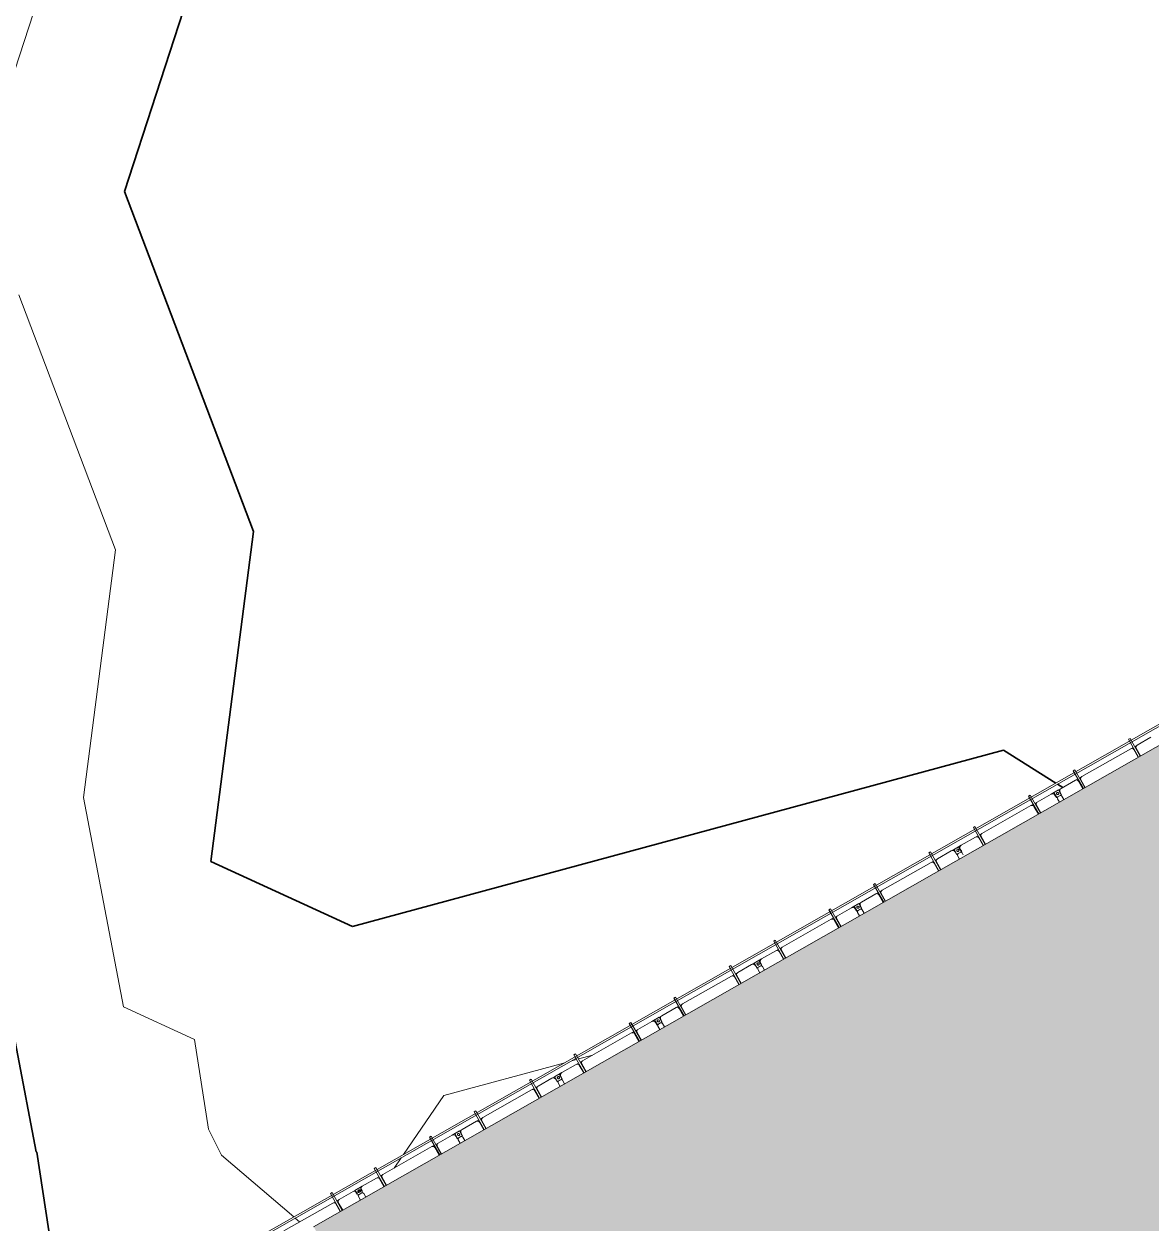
# Model space of a CAD drawing. Header units: millimetres. Extents: x -861324 to 439029, y -308065 to 694685.
# Drawn here: x -220488 to -195868, y 39346 to 65552 of the extents above; entities that cross this region are included whole.
import ezdxf

# ---------------------------------------------------------------- set-up
doc = ezdxf.new("R2010")
doc.units = ezdxf.units.MM
for name, color, linetype, lineweight in [('A-DETL-GENF', 92, 'Continuous', 9), ('A-DETL-THIN', 151, 'Continuous', 9), ('A-GENM', 13, 'Continuous', 9), ('C-TOPO-MAJR', 7, 'Continuous', 35), ('C-TOPO-MINR', 7, 'Continuous', 9), ('S-BEAM', 12, 'Continuous', 9)]:
    doc.layers.add(name, color=color, linetype=linetype, lineweight=lineweight)

# ---------------------------------------------------------------- blocks, each defined once
blk = doc.blocks.new('Dai phao do pin - DẢI PHAO ĐỠ PIN-12011-BỐ TRÍ BÈ PIN HỒ BẢN MÒNG')
at = {"layer": 'A-GENM', "color": 7}
for p, q in [((49470, -192), (49470, 0)), ((49530, 0), (49530, -192)), ((50860, -192), (50860, 0)), ((50920, 0), (50920, -192)), ((51398, 0), (51398, -88)), ((51512, -88), (51512, 0)), ((51980, -192), (51980, 0)), ((52040, 0), (52040, -192)), ((53370, -192), (53370, 0)), ((53430, 0), (53430, -192)), ((54022, -88), (54022, 0)), ((54490, -192), (54490, 0)), ((54550, 0), (54550, -192)), ((55880, -192), (55880, 0)), ((55940, 0), (55940, -192)), ((56418, 0), (56418, -88)), ((56532, -88), (56532, 0)), ((57000, -192), (57000, 0)), ((57060, 0), (57060, -192)), ((58390, -192), (58390, 0)), ((58450, 0), (58450, -192)), ((58928, 0), (58928, -88)), ((59042, -88), (59042, 0)), ((59510, -192), (59510, 0)), ((59570, 0), (59570, -192)), ((60900, -192), (60900, 0)), ((60960, 0), (60960, -192)), ((61438, 0), (61438, -88)), ((61552, -88), (61552, 0)), ((62020, -192), (62020, 0)), ((62080, 0), (62080, -192)), ((63410, -192), (63410, 0)), ((63470, 0), (63470, -192)), ((63948, 0), (63948, -88)), ((64062, -88), (64062, 0)), ((64530, -192), (64530, 0)), ((64590, 0), (64590, -192)), ((65920, -192), (65920, 0)), ((65980, 0), (65980, -192)), ((66458, 0), (66458, -88)), ((66572, -88), (66572, 0)), ((67040, -192), (67040, 0)), ((67100, 0), (67100, -192)), ((68430, -192), (68430, 0)), ((68490, 0), (68490, -192)), ((69082, -88), (69082, 0)), ((49070, -242), (49420, -242)), ((49479, -242), (49420, -242)), ((49580, -242), (49519, -242)), ((49580, -242), (50810, -242)), ((50869, -242), (50810, -242)), ((50970, -242), (50909, -242)), ((50970, -242), (51330, -242)), ((51390, -182), (51390, -118)), ((51390, -118), (51482, -118)), ((51428, -118), (51520, -118)), ((51520, -118), (51520, -182)), ((51580, -242), (51930, -242)), ((51989, -242), (51930, -242)), ((52090, -242), (52029, -242)), ((52090, -242), (53320, -242)), ((53379, -242), (53320, -242)), ((53480, -242), (53419, -242)), ((53480, -242), (53840, -242)), ((53900, -182), (53900, -118)), ((53900, -118), (53992, -118)), ((53908, -41), (53908, -88)), ((53938, -118), (54030, -118)), ((54030, -118), (54030, -182)), ((54090, -242), (54440, -242)), ((54499, -242), (54440, -242)), ((54600, -242), (54539, -242)), ((54600, -242), (55830, -242)), ((55889, -242), (55830, -242)), ((55990, -242), (55929, -242)), ((55990, -242), (56350, -242)), ((56410, -182), (56410, -118)), ((56410, -118), (56502, -118)), ((56448, -118), (56540, -118)), ((56540, -118), (56540, -182)), ((56600, -242), (56950, -242)), ((57009, -242), (56950, -242)), ((57110, -242), (57049, -242)), ((57110, -242), (58340, -242)), ((58399, -242), (58340, -242)), ((58500, -242), (58439, -242)), ((58500, -242), (58860, -242)), ((58920, -182), (58920, -118)), ((58920, -118), (59012, -118)), ((58958, -118), (59050, -118)), ((59050, -118), (59050, -182)), ((59110, -242), (59460, -242)), ((59519, -242), (59460, -242)), ((59620, -242), (59559, -242)), ((59620, -242), (60850, -242)), ((60909, -242), (60850, -242)), ((61010, -242), (60949, -242)), ((61010, -242), (61370, -242)), ((61430, -182), (61430, -118)), ((61430, -118), (61522, -118)), ((61468, -118), (61560, -118)), ((61560, -118), (61560, -182)), ((61620, -242), (61970, -242)), ((62029, -242), (61970, -242)), ((62130, -242), (62069, -242)), ((62130, -242), (63360, -242)), ((63419, -242), (63360, -242)), ((63520, -242), (63459, -242)), ((63520, -242), (63880, -242)), ((63940, -182), (63940, -118)), ((63940, -118), (64032, -118)), ((63978, -118), (64070, -118)), ((64070, -118), (64070, -182)), ((64130, -242), (64480, -242)), ((64539, -242), (64480, -242)), ((64640, -242), (64579, -242)), ((64640, -242), (65870, -242)), ((65929, -242), (65870, -242)), ((66030, -242), (65969, -242)), ((66030, -242), (66390, -242)), ((66450, -182), (66450, -118)), ((66450, -118), (66542, -118)), ((66488, -118), (66580, -118)), ((66580, -118), (66580, -182)), ((66640, -242), (66990, -242)), ((67049, -242), (66990, -242)), ((67150, -242), (67089, -242)), ((67150, -242), (68380, -242)), ((68439, -242), (68380, -242)), ((68540, -242), (68479, -242)), ((68540, -242), (68900, -242)), ((68960, -182), (68960, -118)), ((68960, -118), (69052, -118))]:
    blk.add_line(p, q, dxfattribs=at)
at = {"layer": 'A-GENM', "color": 9}
for p, q in [((49479, -242), (49420, -242)), ((49580, -242), (49519, -242)), ((50869, -242), (50810, -242)), ((50970, -242), (50909, -242)), ((51512, -242), (51330, -242)), ((51330, -242), (51512, -242)), ((51482, -118), (51390, -118)), ((51390, -118), (51390, -182)), ((51482, -118), (51390, -118)), ((51390, -118), (51482, -118)), ((51390, -118), (51390, -182)), ((51390, -182), (51390, -118)), ((51398, -242), (51398, -116)), ((51398, -116), (51398, -242)), ((51580, -242), (51398, -242)), ((51398, -242), (51580, -242)), ((51520, -118), (51428, -118)), ((51520, -118), (51428, -118)), ((51428, -118), (51520, -118)), ((51512, -116), (51512, -242)), ((51512, -242), (51512, -116)), ((51520, -182), (51520, -118)), ((51520, -182), (51520, -118)), ((51520, -118), (51520, -182)), ((51989, -242), (51930, -242)), ((52090, -242), (52029, -242)), ((53379, -242), (53320, -242)), ((53480, -242), (53419, -242)), ((54022, -242), (53840, -242)), ((53840, -242), (54022, -242)), ((53992, -118), (53900, -118)), ((53900, -118), (53900, -182)), ((53992, -118), (53900, -118)), ((53900, -118), (53992, -118)), ((53900, -118), (53900, -182)), ((53900, -182), (53900, -118)), ((53908, -242), (53908, -116)), ((53908, -116), (53908, -242)), ((54090, -242), (53908, -242)), ((53908, -242), (54090, -242)), ((54030, -118), (53938, -118)), ((54030, -118), (53938, -118)), ((53938, -118), (54030, -118)), ((54022, -116), (54022, -242)), ((54022, -242), (54022, -116)), ((54030, -182), (54030, -118)), ((54030, -182), (54030, -118)), ((54030, -118), (54030, -182)), ((54499, -242), (54440, -242)), ((54600, -242), (54539, -242)), ((55889, -242), (55830, -242)), ((55990, -242), (55929, -242)), ((56532, -242), (56350, -242)), ((56350, -242), (56532, -242)), ((56502, -118), (56410, -118)), ((56410, -118), (56410, -182)), ((56502, -118), (56410, -118)), ((56410, -118), (56502, -118)), ((56410, -118), (56410, -182)), ((56410, -182), (56410, -118)), ((56418, -242), (56418, -116)), ((56418, -116), (56418, -242)), ((56600, -242), (56418, -242)), ((56418, -242), (56600, -242)), ((56540, -118), (56448, -118)), ((56540, -118), (56448, -118)), ((56448, -118), (56540, -118)), ((56532, -116), (56532, -242)), ((56532, -242), (56532, -116)), ((56540, -182), (56540, -118)), ((56540, -182), (56540, -118)), ((56540, -118), (56540, -182)), ((57009, -242), (56950, -242)), ((57110, -242), (57049, -242)), ((58399, -242), (58340, -242)), ((58500, -242), (58439, -242)), ((59042, -242), (58860, -242)), ((58860, -242), (59042, -242)), ((59012, -118), (58920, -118)), ((58920, -118), (58920, -182)), ((59012, -118), (58920, -118)), ((58920, -118), (59012, -118)), ((58920, -118), (58920, -182)), ((58920, -182), (58920, -118)), ((58928, -242), (58928, -116)), ((58928, -116), (58928, -242)), ((59110, -242), (58928, -242)), ((58928, -242), (59110, -242)), ((59050, -118), (58958, -118)), ((59050, -118), (58958, -118)), ((58958, -118), (59050, -118)), ((59042, -116), (59042, -242)), ((59042, -242), (59042, -116)), ((59050, -182), (59050, -118)), ((59050, -182), (59050, -118)), ((59050, -118), (59050, -182)), ((59519, -242), (59460, -242)), ((59620, -242), (59559, -242)), ((60909, -242), (60850, -242)), ((61010, -242), (60949, -242)), ((61552, -242), (61370, -242)), ((61370, -242), (61552, -242)), ((61522, -118), (61430, -118)), ((61430, -118), (61430, -182)), ((61522, -118), (61430, -118)), ((61430, -118), (61522, -118)), ((61430, -118), (61430, -182)), ((61430, -182), (61430, -118)), ((61438, -242), (61438, -116)), ((61438, -116), (61438, -242)), ((61620, -242), (61438, -242)), ((61438, -242), (61620, -242)), ((61560, -118), (61468, -118)), ((61560, -118), (61468, -118)), ((61468, -118), (61560, -118)), ((61552, -116), (61552, -242)), ((61552, -242), (61552, -116)), ((61560, -182), (61560, -118)), ((61560, -182), (61560, -118)), ((61560, -118), (61560, -182)), ((62029, -242), (61970, -242)), ((62130, -242), (62069, -242)), ((63419, -242), (63360, -242)), ((63520, -242), (63459, -242)), ((64062, -242), (63880, -242)), ((63880, -242), (64062, -242)), ((64032, -118), (63940, -118)), ((64032, -118), (63940, -118)), ((63940, -118), (64032, -118)), ((63940, -119), (63940, -182)), ((63940, -119), (63940, -182)), ((63940, -182), (63940, -119)), ((63948, -242), (63948, -124)), ((63948, -124), (63948, -242)), ((64130, -242), (63948, -242)), ((63948, -242), (64130, -242)), ((64070, -118), (63978, -118)), ((64070, -118), (63978, -118)), ((63978, -118), (64070, -118)), ((64062, -116), (64062, -242)), ((64062, -242), (64062, -116)), ((64070, -182), (64070, -118)), ((64070, -182), (64070, -118)), ((64070, -118), (64070, -182)), ((64539, -242), (64480, -242)), ((64640, -242), (64579, -242)), ((65929, -242), (65870, -242)), ((66030, -242), (65969, -242)), ((66572, -242), (66390, -242)), ((66390, -242), (66572, -242)), ((66542, -118), (66450, -118)), ((66450, -118), (66450, -182)), ((66542, -118), (66450, -118)), ((66450, -118), (66542, -118)), ((66450, -118), (66450, -182)), ((66450, -182), (66450, -118)), ((66458, -242), (66458, -116)), ((66458, -116), (66458, -242)), ((66640, -242), (66458, -242)), ((66458, -242), (66640, -242)), ((66580, -118), (66488, -118)), ((66580, -118), (66488, -118)), ((66488, -118), (66580, -118)), ((66572, -116), (66572, -242)), ((66572, -242), (66572, -116)), ((66580, -182), (66580, -118)), ((66580, -182), (66580, -118)), ((66580, -118), (66580, -182)), ((67049, -242), (66990, -242)), ((67150, -242), (67089, -242)), ((68439, -242), (68380, -242)), ((68540, -242), (68479, -242)), ((69082, -242), (68900, -242)), ((68900, -242), (69082, -242)), ((69052, -118), (68960, -118)), ((68960, -118), (68960, -182)), ((69052, -118), (68960, -118)), ((68960, -118), (69052, -118)), ((68960, -118), (68960, -182)), ((68960, -182), (68960, -118)), ((69082, -143), (69082, -242)), ((69082, -242), (69082, -143))]:
    blk.add_line(p, q, dxfattribs=at)
at = {"layer": 'A-GENM', "color": 7}
for centre, radius, start, end in [((49420, -192), 50, 270, 0), ((49420, -192), 50, 300, 0), ((49580, -192), 50, 180, 270), ((49580, -192), 50, 210, 270), ((50810, -192), 50, 270, 0), ((50810, -192), 50, 300, 0), ((50970, -192), 50, 180, 270), ((50970, -192), 50, 210, 270), ((51330, -182), 60, 270, 360), ((51428, -88), 30, 180, 270), ((51482, -88), 30, 270, 0), ((51580, -182), 60, 180, 270), ((51930, -192), 50, 270, 0), ((51930, -192), 50, 300, 0), ((52090, -192), 50, 180, 270), ((52090, -192), 50, 210, 270), ((53320, -192), 50, 270, 0), ((53320, -192), 50, 300, 0), ((53480, -192), 50, 180, 270), ((53480, -192), 50, 210, 270), ((53840, -182), 60, 270, 360), ((53938, -88), 30, 180, 270), ((53992, -88), 30, 270, 0), ((54090, -182), 60, 180, 270), ((54440, -192), 50, 270, 0), ((54440, -192), 50, 300, 0), ((54600, -192), 50, 180, 270), ((54600, -192), 50, 210, 270), ((55830, -192), 50, 270, 0), ((55830, -192), 50, 300, 0), ((55990, -192), 50, 180, 270), ((55990, -192), 50, 210, 270), ((56350, -182), 60, 270, 360), ((56448, -88), 30, 180, 270), ((56502, -88), 30, 270, 0), ((56600, -182), 60, 180, 270), ((56950, -192), 50, 270, 0), ((56950, -192), 50, 300, 0), ((57110, -192), 50, 180, 270), ((57110, -192), 50, 210, 270), ((58340, -192), 50, 270, 0), ((58340, -192), 50, 300, 0), ((58500, -192), 50, 180, 270), ((58500, -192), 50, 210, 270), ((58860, -182), 60, 270, 360), ((58958, -88), 30, 180, 270), ((59012, -88), 30, 270, 0), ((59110, -182), 60, 180, 270), ((59460, -192), 50, 270, 0), ((59460, -192), 50, 300, 0), ((59620, -192), 50, 180, 270), ((59620, -192), 50, 210, 270), ((60850, -192), 50, 270, 0), ((60850, -192), 50, 300, 0), ((61010, -192), 50, 180, 270), ((61010, -192), 50, 210, 270), ((61370, -182), 60, 270, 360), ((61468, -88), 30, 180, 270), ((61522, -88), 30, 270, 0), ((61620, -182), 60, 180, 270), ((61970, -192), 50, 270, 0), ((61970, -192), 50, 300, 0), ((62130, -192), 50, 180, 270), ((62130, -192), 50, 210, 270), ((63360, -192), 50, 270, 0), ((63360, -192), 50, 300, 0), ((63520, -192), 50, 180, 270), ((63520, -192), 50, 210, 270), ((63880, -182), 60, 270, 360), ((63978, -88), 30, 180, 270), ((64032, -88), 30, 270, 0), ((64130, -182), 60, 180, 270), ((64480, -192), 50, 270, 0), ((64480, -192), 50, 300, 0), ((64640, -192), 50, 180, 270), ((64640, -192), 50, 210, 270), ((65870, -192), 50, 270, 0), ((65870, -192), 50, 300, 0), ((66030, -192), 50, 180, 270), ((66030, -192), 50, 210, 270), ((66390, -182), 60, 270, 360), ((66488, -88), 30, 180, 270), ((66542, -88), 30, 270, 0), ((66640, -182), 60, 180, 270), ((66990, -192), 50, 270, 0), ((66990, -192), 50, 300, 0), ((67150, -192), 50, 180, 270), ((67150, -192), 50, 210, 270), ((68380, -192), 50, 270, 0), ((68380, -192), 50, 300, 0), ((68540, -192), 50, 180, 270), ((68540, -192), 50, 210, 270), ((68900, -182), 60, 270, 360), ((69052, -88), 30, 270, 0)]:
    blk.add_arc(centre, radius, start, end, dxfattribs=at)
at = {"layer": 'A-GENM', "color": 9}
for centre, radius, start, end in [((51330, -182), 60, 270, 0), ((51330, -182), 60, 270, 0), ((51330, -182), 60, 270, 360), ((51449, -183), 25, 0, 180), ((51449, -183), 25, 360, 180), ((51449, -183), 25, 180, 0), ((51449, -183), 25, 180, 360), ((51451, -183), 25, 360, 180), ((51451, -183), 25, 0, 180), ((51451, -183), 25, 180, 360), ((51451, -183), 25, 180, 360), ((51580, -182), 60, 180, 270), ((51580, -182), 60, 180, 270), ((51580, -182), 60, 180, 270), ((53840, -182), 60, 270, 0), ((53840, -182), 60, 270, 0), ((53840, -182), 60, 270, 360), ((53959, -183), 25, 0, 180), ((53959, -183), 25, 360, 180), ((53959, -183), 25, 180, 0), ((53959, -183), 25, 180, 360), ((53961, -183), 25, 0, 180), ((53961, -183), 25, 0, 180), ((53961, -183), 25, 180, 360), ((53961, -183), 25, 180, 360), ((54090, -182), 60, 180, 270), ((54090, -182), 60, 180, 270), ((54090, -182), 60, 180, 270), ((56350, -182), 60, 270, 0), ((56350, -182), 60, 270, 0), ((56350, -182), 60, 270, 360), ((56469, -183), 25, 0, 180), ((56469, -183), 25, 360, 180), ((56469, -183), 25, 180, 0), ((56469, -183), 25, 180, 360), ((56471, -183), 25, 0, 180), ((56471, -183), 25, 0, 180), ((56471, -183), 25, 180, 360), ((56471, -183), 25, 180, 360), ((56600, -182), 60, 180, 270), ((56600, -182), 60, 180, 270), ((56600, -182), 60, 180, 270), ((58860, -182), 60, 270, 0), ((58860, -182), 60, 270, 0), ((58860, -182), 60, 270, 360), ((58979, -183), 25, 0, 180), ((58979, -183), 25, 360, 180), ((58979, -183), 25, 180, 0), ((58979, -183), 25, 180, 360), ((58981, -183), 25, 0, 180), ((58981, -183), 25, 0, 180), ((58981, -183), 25, 180, 360), ((58981, -183), 25, 180, 360), ((59110, -182), 60, 180, 270), ((59110, -182), 60, 180, 270), ((59110, -182), 60, 180, 270), ((61370, -182), 60, 270, 360), ((61370, -182), 60, 270, 360), ((61370, -182), 60, 270, 360), ((61489, -183), 25, 0, 180), ((61489, -183), 25, 360, 180), ((61489, -183), 25, 180, 0), ((61489, -183), 25, 180, 360), ((61491, -183), 25, 0, 180), ((61491, -183), 25, 0, 180), ((61491, -183), 25, 180, 360), ((61491, -183), 25, 180, 360), ((61620, -182), 60, 180, 270), ((61620, -182), 60, 180, 270), ((61620, -182), 60, 180, 270), ((63880, -182), 60, 270, 360), ((63880, -182), 60, 270, 360), ((63880, -182), 60, 270, 360), ((63999, -183), 25, 0, 180), ((63999, -183), 25, 360, 180), ((63999, -183), 25, 180, 0), ((63999, -183), 25, 180, 360), ((64001, -183), 25, 360, 180), ((64001, -183), 25, 0, 180), ((64001, -183), 25, 180, 360), ((64001, -183), 25, 180, 360), ((64130, -182), 60, 180, 270), ((64130, -182), 60, 180, 270), ((64130, -182), 60, 180, 270), ((66390, -182), 60, 270, 0), ((66390, -182), 60, 270, 0), ((66390, -182), 60, 270, 360), ((66509, -183), 25, 0, 180), ((66509, -183), 25, 360, 180), ((66509, -183), 25, 180, 0), ((66509, -183), 25, 180, 360), ((66511, -183), 25, 0, 180), ((66511, -183), 25, 0, 180), ((66511, -183), 25, 180, 360), ((66511, -183), 25, 180, 360), ((66640, -182), 60, 180, 270), ((66640, -182), 60, 180, 270), ((66640, -182), 60, 180, 270), ((68900, -182), 60, 270, 0), ((68900, -182), 60, 270, 0), ((68900, -182), 60, 270, 360), ((69019, -183), 25, 0, 180), ((69019, -183), 25, 360, 180), ((69019, -183), 25, 180, 0), ((69019, -183), 25, 180, 360)]:
    blk.add_arc(centre, radius, start, end, dxfattribs=at)
blk = doc.blocks.new('Dầm C52 - Hộp 40x60-18730-BỐ TRÍ BÈ PIN HỒ BẢN MÒNG')
at = {"layer": 'S-BEAM', "color": 7}
for p, q in [((-37711, 20), (37711, 20)), ((37711, -20), (-37711, -20))]:
    blk.add_line(p, q, dxfattribs=at)
blk = doc.blocks.new('Dải phao đi lại kèm đỡ invester - DẢI PHAO ĐI LẠI-14853-BỐ TRÍ BÈ PIN HỒ BẢN MÒNG')
at = {"layer": 'A-GENM', "color": 9}
for p, q in [((-242, 1312), (-143, 1312)), ((-242, 1130), (-242, 1312)), ((-242, 1312), (-242, 1130)), ((-143, 1312), (-242, 1312)), ((-182, 1190), (-118, 1190)), ((-182, 1190), (-118, 1190)), ((-118, 1190), (-182, 1190)), ((-118, 1190), (-118, 1282)), ((-118, 1190), (-118, 1282)), ((-118, 1282), (-118, 1190)), ((-242, 718), (-242, 780)), ((-242, 620), (-242, 678))]:
    blk.add_line(p, q, dxfattribs=at)
at = {"layer": 'A-GENM', "color": 7}
for p, q in [((0, 1312), (-88, 1312)), ((-242, 1130), (-242, 780)), ((-118, 1190), (-182, 1190)), ((-118, 1282), (-118, 1190)), ((-242, 718), (-242, 780)), ((-242, 620), (-242, 678)), ((-242, 620), (-242, -610)), ((-192, 730), (0, 730)), ((0, 670), (-192, 670))]:
    blk.add_line(p, q, dxfattribs=at)
for centre, radius, start, end in [((-88, 1282), 30, 90, 180), ((-182, 1130), 60, 90, 180), ((-192, 780), 50, 180, 270), ((-192, 620), 50, 90, 180), ((-192, 620), 50, 120, 180), ((-192, 780), 50, 210, 270)]:
    blk.add_arc(centre, radius, start, end, dxfattribs=at)
at = {"layer": 'A-GENM', "color": 9}
for centre, radius, start, end in [((-182, 1130), 60, 90, 180), ((-182, 1130), 60, 90, 180), ((-182, 1130), 60, 90, 180), ((-183, 1259), 25, 90, 270), ((-183, 1259), 25, 90, 270), ((-183, 1259), 25, 270, 90), ((-183, 1259), 25, 270, 90)]:
    blk.add_arc(centre, radius, start, end, dxfattribs=at)
blk = doc.blocks.new('Dầm C52 - Dầm C52-V129-BỐ TRÍ BÈ PIN HỒ BẢN MÒNG')
at = {"layer": 'S-BEAM', "color": 7}
for p, q in [((74025, 20), (74474, 20)), ((74474, 20), (74474, -20)), ((74474, -20), (74025, -20))]:
    blk.add_line(p, q, dxfattribs=at)
blk = doc.blocks.new('Dầm C52 - Dầm C52-18782-BỐ TRÍ BÈ PIN HỒ BẢN MÒNG')
at = {"layer": 'S-BEAM', "color": 7}
for p, q in [((74025, 20), (74474, 20)), ((74474, 20), (74474, -20)), ((74474, -20), (74025, -20))]:
    blk.add_line(p, q, dxfattribs=at)
blk = doc.blocks.new('Dầm C52 - Dầm C52-V130-BỐ TRÍ BÈ PIN HỒ BẢN MÒNG')
at = {"layer": 'S-BEAM', "color": 7}
for p, q in [((74025, 20), (74474, 20)), ((74474, 20), (74474, -20)), ((74474, -20), (74025, -20))]:
    blk.add_line(p, q, dxfattribs=at)
blk = doc.blocks.new('Dầm C52 - Dầm C52-18783-BỐ TRÍ BÈ PIN HỒ BẢN MÒNG')
at = {"layer": 'S-BEAM', "color": 7}
for p, q in [((74025, 20), (74474, 20)), ((74474, 20), (74474, -20)), ((74474, -20), (74025, -20))]:
    blk.add_line(p, q, dxfattribs=at)
blk = doc.blocks.new('Dầm C52 - Dầm C52-V131-BỐ TRÍ BÈ PIN HỒ BẢN MÒNG')
at = {"layer": 'S-BEAM', "color": 7}
for p, q in [((74025, 20), (74474, 20)), ((74474, 20), (74474, -20)), ((74474, -20), (74025, -20))]:
    blk.add_line(p, q, dxfattribs=at)
blk = doc.blocks.new('Dầm C52 - Dầm C52-18784-BỐ TRÍ BÈ PIN HỒ BẢN MÒNG')
at = {"layer": 'S-BEAM', "color": 7}
for p, q in [((74025, 20), (74474, 20)), ((74474, 20), (74474, -20)), ((74474, -20), (74025, -20))]:
    blk.add_line(p, q, dxfattribs=at)
blk = doc.blocks.new('Dầm C52 - Dầm C52-V132-BỐ TRÍ BÈ PIN HỒ BẢN MÒNG')
at = {"layer": 'S-BEAM', "color": 7}
for p, q in [((74025, 20), (74474, 20)), ((74474, 20), (74474, -20)), ((74474, -20), (74025, -20))]:
    blk.add_line(p, q, dxfattribs=at)
blk = doc.blocks.new('Dầm C52 - Dầm C52-18785-BỐ TRÍ BÈ PIN HỒ BẢN MÒNG')
at = {"layer": 'S-BEAM', "color": 7}
for p, q in [((74025, 20), (74474, 20)), ((74474, 20), (74474, -20)), ((74474, -20), (74025, -20))]:
    blk.add_line(p, q, dxfattribs=at)
blk = doc.blocks.new('Dầm C52 - Dầm C52-V133-BỐ TRÍ BÈ PIN HỒ BẢN MÒNG')
at = {"layer": 'S-BEAM', "color": 7}
for p, q in [((74025, 20), (74474, 20)), ((74474, 20), (74474, -20)), ((74474, -20), (74025, -20))]:
    blk.add_line(p, q, dxfattribs=at)
blk = doc.blocks.new('Dầm C52 - Dầm C52-18786-BỐ TRÍ BÈ PIN HỒ BẢN MÒNG')
at = {"layer": 'S-BEAM', "color": 7}
for p, q in [((74025, 20), (74474, 20)), ((74474, 20), (74474, -20)), ((74474, -20), (74025, -20))]:
    blk.add_line(p, q, dxfattribs=at)
blk = doc.blocks.new('Dầm C52 - Dầm C52-V134-BỐ TRÍ BÈ PIN HỒ BẢN MÒNG')
at = {"layer": 'S-BEAM', "color": 7}
for p, q in [((74025, 20), (74474, 20)), ((74474, 20), (74474, -20)), ((74474, -20), (74025, -20))]:
    blk.add_line(p, q, dxfattribs=at)
blk = doc.blocks.new('Dầm C52 - Dầm C52-18787-BỐ TRÍ BÈ PIN HỒ BẢN MÒNG')
at = {"layer": 'S-BEAM', "color": 7}
for p, q in [((74025, 20), (74474, 20)), ((74474, 20), (74474, -20)), ((74474, -20), (74025, -20))]:
    blk.add_line(p, q, dxfattribs=at)
blk = doc.blocks.new('Dầm C52 - Dầm C52-V135-BỐ TRÍ BÈ PIN HỒ BẢN MÒNG')
at = {"layer": 'S-BEAM', "color": 7}
for p, q in [((74025, 20), (74474, 20)), ((74474, 20), (74474, -20)), ((74474, -20), (74025, -20))]:
    blk.add_line(p, q, dxfattribs=at)
blk = doc.blocks.new('Dầm C52 - Dầm C52-18788-BỐ TRÍ BÈ PIN HỒ BẢN MÒNG')
at = {"layer": 'S-BEAM', "color": 7}
for p, q in [((74025, 20), (74474, 20)), ((74474, 20), (74474, -20)), ((74474, -20), (74025, -20))]:
    blk.add_line(p, q, dxfattribs=at)
blk = doc.blocks.new('Dầm C52 - Dầm C52-V136-BỐ TRÍ BÈ PIN HỒ BẢN MÒNG')
at = {"layer": 'S-BEAM', "color": 7}
for p, q in [((74025, 20), (74474, 20)), ((74474, 20), (74474, -20)), ((74474, -20), (74025, -20))]:
    blk.add_line(p, q, dxfattribs=at)
blk = doc.blocks.new('Dầm C52 - Dầm C52-18789-BỐ TRÍ BÈ PIN HỒ BẢN MÒNG')
at = {"layer": 'S-BEAM', "color": 7}
for p, q in [((74025, 20), (74474, 20)), ((74474, 20), (74474, -20)), ((74474, -20), (74025, -20))]:
    blk.add_line(p, q, dxfattribs=at)
blk = doc.blocks.new('Dầm C52 - Dầm C52-V141-BỐ TRÍ BÈ PIN HỒ BẢN MÒNG')
at = {"layer": 'S-BEAM', "color": 7}
for p, q in [((74025, 20), (74474, 20)), ((74474, 20), (74474, -20)), ((74474, -20), (74025, -20))]:
    blk.add_line(p, q, dxfattribs=at)
blk = doc.blocks.new('HOBANMONG_BEPIN 5_rvt-1-BỐ TRÍ BÈ PIN HỒ BẢN MÒNG')
at = {"layer": 'A-GENM', "lineweight": 9}
for name, p, rotation in [('Dai phao do pin - DẢI PHAO ĐỠ PIN-12011-BỐ TRÍ BÈ PIN HỒ BẢN MÒNG', (-153109, 74036), 209.6620124026258), ('Dải phao đi lại kèm đỡ invester - DẢI PHAO ĐI LẠI-14853-BỐ TRÍ BÈ PIN HỒ BẢN MÒNG', (-214161, 39265), 299.6620124026263)]:
    blk.add_blockref(name, p, dxfattribs=dict(at, rotation=rotation))
at = {"layer": 'S-BEAM', "lineweight": 9}
for name, p, rotation in [('Dầm C52 - Hộp 40x60-18730-BỐ TRÍ BÈ PIN HỒ BẢN MÒNG', (-182720, 57609), 209.6620124026261), ('Dầm C52 - Dầm C52-V129-BỐ TRÍ BÈ PIN HỒ BẢN MÒNG', (-159487, -14786), 119.6620124026264), ('Dầm C52 - Dầm C52-18782-BỐ TRÍ BÈ PIN HỒ BẢN MÒNG', (-160695, -15473), 119.6620124026264), ('Dầm C52 - Dầm C52-V130-BỐ TRÍ BÈ PIN HỒ BẢN MÒNG', (-161668, -16028), 119.6620124026264), ('Dầm C52 - Dầm C52-18783-BỐ TRÍ BÈ PIN HỒ BẢN MÒNG', (-162876, -16716), 119.6620124026264), ('Dầm C52 - Dầm C52-V131-BỐ TRÍ BÈ PIN HỒ BẢN MÒNG', (-163849, -17270), 119.6620124026264), ('Dầm C52 - Dầm C52-18784-BỐ TRÍ BÈ PIN HỒ BẢN MÒNG', (-165057, -17958), 119.6620124026264), ('Dầm C52 - Dầm C52-V132-BỐ TRÍ BÈ PIN HỒ BẢN MÒNG', (-166031, -18512), 119.6620124026264), ('Dầm C52 - Dầm C52-18785-BỐ TRÍ BÈ PIN HỒ BẢN MÒNG', (-167238, -19200), 119.6620124026264), ('Dầm C52 - Dầm C52-V133-BỐ TRÍ BÈ PIN HỒ BẢN MÒNG', (-168212, -19754), 119.6620124026264), ('Dầm C52 - Dầm C52-18786-BỐ TRÍ BÈ PIN HỒ BẢN MÒNG', (-169419, -20442), 119.6620124026264), ('Dầm C52 - Dầm C52-V134-BỐ TRÍ BÈ PIN HỒ BẢN MÒNG', (-170393, -20996), 119.6620124026264), ('Dầm C52 - Dầm C52-18787-BỐ TRÍ BÈ PIN HỒ BẢN MÒNG', (-171601, -21684), 119.6620124026264), ('Dầm C52 - Dầm C52-V135-BỐ TRÍ BÈ PIN HỒ BẢN MÒNG', (-172574, -22238), 119.6620124026264), ('Dầm C52 - Dầm C52-18788-BỐ TRÍ BÈ PIN HỒ BẢN MÒNG', (-173782, -22926), 119.6620124026264), ('Dầm C52 - Dầm C52-V136-BỐ TRÍ BÈ PIN HỒ BẢN MÒNG', (-174755, -23481), 119.6620124026264), ('Dầm C52 - Dầm C52-18789-BỐ TRÍ BÈ PIN HỒ BẢN MÒNG', (-175963, -24169), 119.6620124026264), ('Dầm C52 - Dầm C52-V141-BỐ TRÍ BÈ PIN HỒ BẢN MÒNG', (-176921, -24714), 119.6620124026264)]:
    blk.add_blockref(name, p, dxfattribs=dict(at, rotation=rotation))

msp = doc.modelspace()

# ---------------------------------------------------------------- hatches: boundary and pattern name
at = {"layer": 'A-DETL-GENF'}
msp.add_hatch(color=8, dxfattribs=at).paths.add_polyline_path([(-173162, -107703), (-77660, -53314), (-150902, 75292), (-214161, 39265), (-192387, 1031), (-224629, -17331), (-174040, -106161)])

# ---------------------------------------------------------------- linework, layer by layer
at = {"layer": 'A-DETL-THIN'}
msp.add_line((-150902, 75292), (-214161, 39265), dxfattribs=at)
at = {"layer": 'C-TOPO-MAJR'}
for p, q in [((-214777, 72703), (-218295, 61889)), ((-218295, 61889), (-215474, 54463)), ((-215474, 54463), (-216408, 47244)), ((-221968, 50046), (-220224, 40900)), ((-213310, 45823), (-199093, 49682)), ((-199093, 49682), (-197947, 48961)), ((-197908, 48936), (-197795, 48865)), ((-216408, 47244), (-213310, 45823)), ((-220224, 40900), (-220209, 40893)), ((-220209, 40893), (-219604, 36978))]:
    msp.add_line(p, q, dxfattribs=at)
at = {"layer": 'C-TOPO-MINR'}
for p, q in [((-219128, 69351), (-220895, 63918)), ((-220603, 59629), (-218488, 54059)), ((-218488, 54059), (-219188, 48645)), ((-219188, 48645), (-218316, 44072)), ((-218316, 44072), (-216760, 43358)), ((-216760, 43358), (-216457, 41400)), ((-208377, 42931), (-208065, 43016)), ((-211320, 42132), (-208676, 42850)), ((-208522, 42892), (-208417, 42920)), ((-212200, 40843), (-211320, 42132)), ((-216457, 41400), (-216172, 40831)), ((-216172, 40831), (-214597, 39478)), ((-212404, 40545), (-212251, 40768)), ((-214565, 39450), (-214469, 39368))]:
    msp.add_line(p, q, dxfattribs=at)

# ---------------------------------------------------------------- block references
at = {"lineweight": 5}
msp.add_blockref('HOBANMONG_BEPIN 5_rvt-1-BỐ TRÍ BÈ PIN HỒ BẢN MÒNG', (0, 0), dxfattribs=at)

doc.saveas('drawing.dxf')
